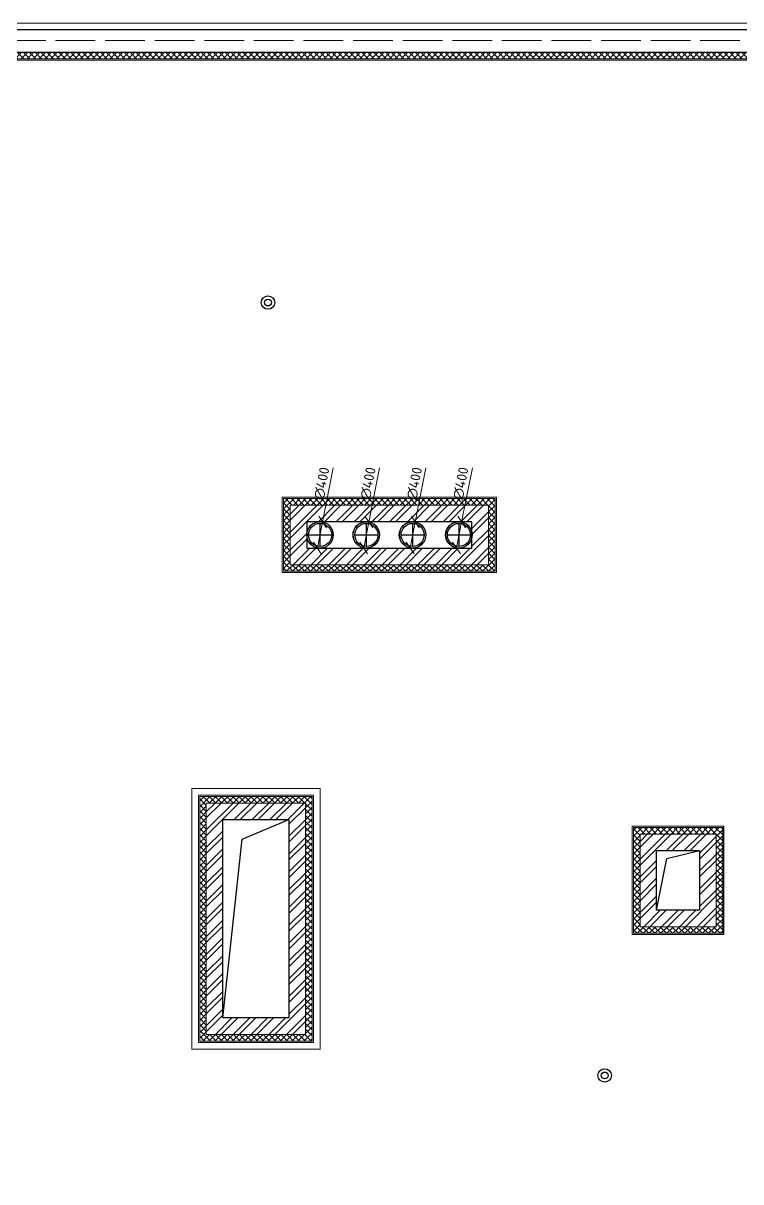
# Model space of a CAD drawing. Header units: millimetres. Extents: x -222892 to 671268, y 0 to 135099.
# Drawn here: x 633118 to 643972, y 69387 to 86911 of the extents above; entities that cross this region are included whole.
import ezdxf
from ezdxf import colors
from ezdxf.entities.mleader import LeaderData, LeaderLine
from ezdxf.math import Vec2, Vec3

# ---------------------------------------------------------------- set-up
doc = ezdxf.new("R2010")
doc.units = ezdxf.units.MM
doc.header["$PDMODE"] = 34
doc.linetypes.add('ACAD_ISO02W100', pattern=[15, 12, -3])
doc.layers.get('Defpoints').update_dxf_attribs({"lineweight": 0})
for name, color, linetype in [('_TEXT', 7, 'Continuous'), ('АР_Парапет', 142, 'Continuous'), ('Аэратор', 20, 'Continuous'), ('М_дефлектор', 122, 'Continuous'), ('ПРОЕМЫ ОВ', 173, 'Continuous')]:
    doc.layers.add(name, color=color, linetype=linetype)
for name, color, linetype, lineweight in [('АР_Навесной фасад', 190, 'Continuous', 5), ('АР_Перегородки кирпич', 244, 'Continuous', 5), ('АР_Перегородки_кирпич_Штрих', 244, 'Continuous', 5), ('АР_Утеплитель', 154, 'Continuous', 5), ('АР_Штрих утеплитель', 24, 'Continuous', 5), ('М_проемы ОВ', 30, 'Continuous', 5), ('пунктир', 251, 'Continuous', 5)]:
    doc.layers.add(name, color=color, linetype=linetype, lineweight=lineweight)
doc.styles.add('ISOCPEUR', font='isocpeur.ttf', dxfattribs={"width": 0.85})
doc.styles.add('RomanS', font='isocpeur.ttf')
doc.dimstyles.new('Тимур', dxfattribs={"dimscale": 100, "dimtxt": 250, "dimasz": 1.5, "dimexe": 1, "dimexo": 0, "dimgap": 0.5, "dimtad": 1, "dimdec": 0, "dimrnd": 10, "dimzin": 12, "dimdsep": 46, "dimtxsty": 'RomanS', "dimblk1": 'OBLIQUE', "dimblk2": 'OBLIQUE', "dimsah": 1, "dimcen": 3, "dimdle": 1, "dimclrd": 256, "dimclre": 256, "dimclrt": 256, "dimadec": 0, "dimazin": 0, "dimtfac": 0.666667, "dimtdec": 0, "dimtmove": 0, "dimatfit": 3, "dimldrblk": 'OBLIQUE', "dimfxl": 1, "dimtvp": 1, "dimtolj": 1, "dimtzin": 12, "dimlwd": -1, "dimlwe": -1, "dimarcsym": 0})

# ---------------------------------------------------------------- blocks, each defined once
blk = doc.blocks.new('A$C1c8ff280')
at = {"layer": 'пунктир', "color": 2, "linetype": 'ACAD_ISO02W100', "ltscale": 50}
for points in [[(36321, -64341), (36321, -63955), (27550, -63955), (27550, -69145), (19430, -69145), (19430, -75495), (6330, -75495), (6330, -65785), (12680, -65785), (12680, -47915), (23295, -47915), (23295, -43950), (58095, -43950), (58095, -47915), (68595, -47915), (68595, -65785), (74945, -65785), (74945, -75495), (61845, -75495), (61845, -69145), (53965, -69145), (53965, -63955), (45231, -63955), (45231, -64250)], [(36521, -64269), (36521, -63755), (27350, -63755), (27350, -68945), (19230, -68945), (19230, -75295), (6530, -75295), (6530, -65985), (12880, -65985), (12880, -48115), (23595, -48115), (23595, -44250), (57795, -44250), (57795, -48115), (68395, -48115), (68395, -65985), (74745, -65985), (74745, -75295), (62045, -75295), (62045, -68945), (54165, -68945), (54165, -63755), (45031, -63755)]]:
    blk.add_lwpolyline(points, dxfattribs=at)
blk = doc.blocks.new('_DotSmall')
at = {"color": 0, "linetype": 'ByBlock', "const_width": 0.5}
blk.add_lwpolyline([(-0.0625, 0, 1), (0.0625, 0, 1)], format="xyb", close=True, dxfattribs=at)
blk = doc.blocks.new('A$Cd8bddbec')
at = {"color": 251, "linetype": 'ByBlock'}
for points in [[(-175, 0), (175, 0)], [(-2, 175), (-2, -175)]]:
    blk.add_lwpolyline(points, dxfattribs=at)
blk.add_circle((0, 0), 175, dxfattribs=at)
at = {"layer": 'М_дефлектор'}
blk.add_circle((-2, 0), 200, dxfattribs=at)
blk = doc.blocks.new('_OBLIQUE')
at = {"color": 0, "linetype": 'ByBlock'}
blk.add_line((-0.5, -0.5), (0.5, 0.5), dxfattribs=at)
blk = doc.blocks.new('*D5254')
at = {"layer": 'Defpoints', "color": 0, "linetype": 'ByBlock', "transparency": 16777216}
for p in [(637646, 79366), (637568, 78974)]:
    blk.add_point(p, dxfattribs=at)
at = {"layer": 'М_проемы ОВ', "transparency": 16777216}
for p in [(637808, 80185), (637568, 78974)]:
    blk.add_line(p, (637646, 79366), dxfattribs=at)
at = {"layer": 'М_проемы ОВ', "linetype": 'ByBlock', "transparency": 16777216, "xscale": 150, "yscale": 150, "zscale": 150}
for p, rotation in [((637646, 79366), 258.7608743418958), ((637568, 78974), 78.76087434189583)]:
    blk.add_blockref('_OBLIQUE', p, dxfattribs=dict(at, rotation=rotation))
at = {"layer": 'М_проемы ОВ', "linetype": 'ByBlock', "transparency": 16777216, "insert": (637634, 79947), "char_height": 150, "attachment_point": 5, "rotation": 78.7609, "style": 'RomanS'}
blk.add_mtext('\\A1;∅400', dxfattribs=at)
blk = doc.blocks.new('*D5255')
at = {"layer": 'Defpoints', "color": 0, "linetype": 'ByBlock', "transparency": 16777216}
for p in [(638346, 79366), (638268, 78974)]:
    blk.add_point(p, dxfattribs=at)
at = {"layer": 'М_проемы ОВ', "transparency": 16777216}
for p in [(638508, 80185), (638268, 78974)]:
    blk.add_line(p, (638346, 79366), dxfattribs=at)
at = {"layer": 'М_проемы ОВ', "linetype": 'ByBlock', "transparency": 16777216, "xscale": 150, "yscale": 150, "zscale": 150}
for p, rotation in [((638346, 79366), 258.7608743418942), ((638268, 78974), 78.76087434189415)]:
    blk.add_blockref('_OBLIQUE', p, dxfattribs=dict(at, rotation=rotation))
at = {"layer": 'М_проемы ОВ', "linetype": 'ByBlock', "transparency": 16777216, "insert": (638334, 79947), "char_height": 150, "attachment_point": 5, "rotation": 78.7609, "style": 'RomanS'}
blk.add_mtext('\\A1;∅400', dxfattribs=at)
blk = doc.blocks.new('*D5256')
at = {"layer": 'Defpoints', "color": 0, "linetype": 'ByBlock', "transparency": 16777216}
for p in [(639048, 79366), (638970, 78974)]:
    blk.add_point(p, dxfattribs=at)
at = {"layer": 'М_проемы ОВ', "transparency": 16777216}
for p in [(639210, 80185), (638970, 78974)]:
    blk.add_line(p, (639048, 79366), dxfattribs=at)
at = {"layer": 'М_проемы ОВ', "linetype": 'ByBlock', "transparency": 16777216, "xscale": 150, "yscale": 150, "zscale": 150}
for p, rotation in [((639048, 79366), 258.7608743418786), ((638970, 78974), 78.76087434187865)]:
    blk.add_blockref('_OBLIQUE', p, dxfattribs=dict(at, rotation=rotation))
at = {"layer": 'М_проемы ОВ', "linetype": 'ByBlock', "transparency": 16777216, "insert": (639036, 79947), "char_height": 150, "attachment_point": 5, "rotation": 78.7609, "style": 'RomanS'}
blk.add_mtext('\\A1;∅400', dxfattribs=at)
blk = doc.blocks.new('*D5257')
at = {"layer": 'Defpoints', "color": 0, "linetype": 'ByBlock', "transparency": 16777216}
for p in [(639749, 79366), (639671, 78974)]:
    blk.add_point(p, dxfattribs=at)
at = {"layer": 'М_проемы ОВ', "transparency": 16777216}
for p in [(639912, 80185), (639671, 78974)]:
    blk.add_line(p, (639749, 79366), dxfattribs=at)
at = {"layer": 'М_проемы ОВ', "linetype": 'ByBlock', "transparency": 16777216, "xscale": 150, "yscale": 150, "zscale": 150}
for p, rotation in [((639749, 79366), 258.7608743418999), ((639671, 78974), 78.7608743418999)]:
    blk.add_blockref('_OBLIQUE', p, dxfattribs=dict(at, rotation=rotation))
at = {"layer": 'М_проемы ОВ', "linetype": 'ByBlock', "transparency": 16777216, "insert": (639737, 79947), "char_height": 150, "attachment_point": 5, "rotation": 78.7609, "style": 'RomanS'}
blk.add_mtext('\\A1;∅400', dxfattribs=at)

msp = doc.modelspace()

# ---------------------------------------------------------------- hatches: boundary and pattern name
at = {"layer": 'АР_Перегородки_кирпич_Штрих', "ltscale": 500}
h = msp.add_hatch(dxfattribs=at)
h.set_pattern_fill('ANSI32', color=256, scale=20)
h.paths.add_polyline_path([(639905.5, 78970.3), (637407.3, 78970.3), (637407.3, 79370.3), (639905.5, 79370.3)], flags=16)
h.paths.add_polyline_path([(640155.5, 78720.3), (637157.3, 78720.3), (637157.3, 79620.3), (640155.5, 79620.3)])
h = msp.add_hatch(dxfattribs=at)
h.set_pattern_fill('ANSI32', color=256, scale=20)
h.paths.add_polyline_path([(637137.5, 71865.7), (636137.3, 71865.7), (636137.3, 74865.7), (637137.5, 74865.7)], flags=16)
h.paths.add_polyline_path([(637387.5, 71615.7), (635887.3, 71615.7), (635887.3, 75115.7), (637387.5, 75115.7)])
h = msp.add_hatch(dxfattribs=at)
h.set_pattern_fill('ANSI32', color=256, scale=20)
h.paths.add_polyline_path([(642447.4, 74645.7), (643597.4, 74645.7), (643597.4, 73245.7), (642447.4, 73245.7)])
h.paths.add_polyline_path([(642697.4, 74395.7), (643347.4, 74395.7), (643347.4, 73495.7), (642697.4, 73495.7)], flags=16)
at = {"layer": 'АР_Утеплитель', "ltscale": 500}
h = msp.add_hatch(dxfattribs=at)
h.set_pattern_fill('ANSI37', color=256, scale=20)
h.paths.add_polyline_path([(640255.5, 78620.3), (637057.3, 78620.3), (637057.3, 79720.3), (640255.5, 79720.3)])
h.paths.add_polyline_path([(640155.5, 78720.3), (637157.3, 78720.3), (637157.3, 79620.3), (640155.5, 79620.3)], flags=16)
h = msp.add_hatch(dxfattribs=at)
h.set_pattern_fill('ANSI37', color=256, scale=20)
h.paths.add_polyline_path([(637387.5, 71615.7), (635887.3, 71615.7), (635887.3, 75115.7), (637387.5, 75115.7)], flags=16)
h.paths.add_polyline_path([(637487.5, 71515.7), (635787.3, 71515.7), (635787.3, 75215.7), (637487.5, 75215.7)])
h = msp.add_hatch(dxfattribs=at)
h.set_pattern_fill('ANSI37', color=256, scale=20)
h.paths.add_polyline_path([(642447.4, 74645.7), (643597.4, 74645.7), (643597.4, 73245.7), (642447.4, 73245.7)], flags=16)
h.paths.add_polyline_path([(642347.4, 74745.7), (643697.4, 74745.7), (643697.4, 73145.7), (642347.4, 73145.7)])
at = {"layer": 'АР_Штрих утеплитель', "ltscale": 500}
h = msp.add_hatch(dxfattribs=at)
h.set_pattern_fill('ANSI37', color=256, scale=20)
h.paths.add_polyline_path([(623063.6, 86470.7), (622249.1, 86470.7), (622192.2, 86370.7), (623063.6, 86370.7)])
h.paths.add_polyline_path([(622249.1, 86470.7), (620063.6, 86470.7), (620063.6, 86370.7), (622192.2, 86370.7)])
h.paths.add_polyline_path([(620063.6, 86470.7), (619657.4, 86470.7), (619657.4, 86370.7), (620063.6, 86370.7)])
h.paths.add_polyline_path([(619657.4, 86470.7), (619537.4, 86470.7), (619537.4, 86350.7), (619637.4, 86350.7), (619637.4, 86370.7), (619657.4, 86370.7)])
h.paths.add_polyline_path([(619637.4, 86350.7), (619537.4, 86350.7), (619537.4, 82608.9), (619637.4, 82507.6)], flags=17)
h.paths.add_polyline_path([(623612.4, 86470.7), (623063.6, 86470.7), (623063.6, 86370.7), (623612.4, 86370.7)])
h.paths.add_polyline_path([(626063.6, 86470.7), (623612.4, 86470.7), (623612.4, 86370.7), (626063.6, 86370.7)])
edge = h.paths.add_edge_path()
edge.add_line((653977.4, 86470.7), (626063.6, 86470.7))
edge.add_line((626063.6, 86470.7), (626063.6, 86370.7))
edge.add_line((626063.6, 86370.7), (653877.4, 86370.7))
edge.add_line((653877.4, 86370.7), (653877.4, 82505.7))
edge.add_line((653877.4, 82505.7), (664477.4, 82505.7))
edge.add_line((664477.4, 82505.7), (664477.4, 64635.7))
edge.add_line((664477.4, 64635.7), (670827.8, 64635.7))
edge.add_line((670827.8, 64635.7), (670827.8, 55285.7))
edge.add_line((670827.8, 55285.7), (658087.4, 55285.7))
edge.add_line((658087.4, 55285.7), (658087.4, 61635.7))
edge.add_line((658087.4, 61635.7), (650207.4, 61635.7))
edge.add_line((650207.4, 61635.7), (650207.4, 66825.7))
edge.add_line((650207.4, 66825.7), (641113.3, 66825.7))
edge.add_line((641113.3, 66825.7), (641113.3, 66244.5))
edge.add_line((641113.3, 66244.5), (641093.8, 66068.2))
edge.add_line((641093.8, 66068.2), (641080.1, 65984.2))
edge.add_line((641080.1, 65984.2), (641077.2, 65968))
edge.add_line((641077.2, 65968), (641014.6, 65639.5))
edge.add_line((641014.6, 65639.5), (640938.6, 65342.7))
edge.add_line((640938.6, 65342.7), (640790, 64925.9))
edge.add_arc((636799.1, 66451.5), 4272.6, 319.18314, 339.07997, ccw=False)
edge.add_arc((632500.3, 71117.2), 10600.2, 314.07966, 315.28219, ccw=False)
edge.add_arc((636869, 66599.1), 4315.4, 292.23076, 314.14191, ccw=False)
edge.add_arc((636849, 66605.1), 4328.5, 269.86222, 292.44587, ccw=False)
edge.add_arc((636844.2, 66682.9), 4406.3, 249.96788, 269.92729, ccw=False)
edge.add_arc((636786.7, 66565.3), 4276.1, 225.76952, 250.1526, ccw=False)
edge.add_arc((636927.5, 66546), 4362.1, 193.65104, 224.2664, ccw=False)
edge.add_arc((635149.4, 66232.6), 2562.8, 185.57656, 196.22526, ccw=False)
edge.add_line((632598.7, 65983.5), (632580.9, 66113.9))
edge.add_line((632580.9, 66113.9), (632563.1, 66244.2))
edge.add_line((632563.1, 66244.2), (632563.1, 66825.7))
edge.add_line((632563.1, 66825.7), (623432.4, 66825.7))
edge.add_line((623432.4, 66825.7), (623432.4, 61635.7))
edge.add_line((623432.4, 61635.7), (615312.4, 61635.5))
edge.add_line((615312.4, 61635.5), (615312.5, 58460.7))
edge.add_line((615312.5, 58460.7), (615312.6, 55285.7))
edge.add_line((615312.6, 55285.7), (602572.4, 55285.6))
edge.add_line((602572.4, 55285.6), (602572.3, 64635.7))
edge.add_line((602572.3, 64635.7), (608922.4, 64635.7))
edge.add_line((608922.4, 64635.7), (608922.4, 82505.7))
edge.add_line((608922.4, 82505.7), (619637.4, 82505.7))
edge.add_line((619637.4, 82505.7), (619537.4, 82605.7))
edge.add_line((619537.4, 82605.7), (608822.4, 82605.7))
edge.add_line((608822.4, 82605.7), (608822.4, 64735.7))
edge.add_line((608822.4, 64735.7), (602472.3, 64735.7))
edge.add_line((602472.3, 64735.7), (602472.4, 55185.7))
edge.add_line((602472.4, 55185.7), (615412.7, 55185.7))
edge.add_line((615412.7, 55185.7), (615412.4, 61535.7))
edge.add_line((615412.4, 61535.7), (623532.4, 61535.7))
edge.add_line((623532.4, 61535.7), (623532.4, 66725.7))
edge.add_line((623532.4, 66725.7), (632463.1, 66725.7))
edge.add_line((632463.1, 66725.7), (632463.1, 66237.4))
edge.add_line((632463.1, 66237.4), (632481.3, 66104.6))
edge.add_line((632481.3, 66104.6), (632499.4, 65971.9))
edge.add_arc((635326.6, 66262.9), 2842.2, 185.8771, 196.02248)
edge.add_arc((636930.4, 66548), 4465.5, 193.85838, 224.29859)
edge.add_arc((636781, 66555.8), 4365.4, 225.74069, 250.04366)
edge.add_arc((636843.7, 66682.6), 4506, 249.84489, 269.91997)
edge.add_arc((636840.3, 66644.7), 4468.1, 269.9629, 314.01068)
edge.add_line((639944.7, 63431.2), (640092.8, 63574.3))
edge.add_arc((636426, 66672.9), 4800.8, 319.80095, 338.22299)
edge.add_line((640884.2, 64891.8), (641034.6, 65314.3))
edge.add_line((641034.6, 65314.3), (641126.3, 65672.6))
edge.add_line((641126.3, 65672.6), (641178.6, 65967))
edge.add_line((641178.6, 65967), (641186.9, 66014.1))
edge.add_line((641186.9, 66014.1), (641213.3, 66238.7))
edge.add_line((641213.3, 66238.7), (641213.3, 66725.7))
edge.add_line((641213.3, 66725.7), (650107.4, 66725.7))
edge.add_line((650107.4, 66725.7), (650107.4, 61535.7))
edge.add_line((650107.4, 61535.7), (657987.4, 61535.7))
edge.add_line((657987.4, 61535.7), (657987.4, 55185.7))
edge.add_line((657987.4, 55185.7), (670927.8, 55185.7))
edge.add_line((670927.8, 55185.7), (670927.8, 64735.7))
edge.add_line((670927.8, 64735.7), (664577.4, 64735.7))
edge.add_line((664577.4, 64735.7), (664577.4, 82605.7))
edge.add_line((664577.4, 82605.7), (653977.4, 82605.7))
edge.add_line((653977.4, 82605.7), (653977.4, 86470.7))

# ---------------------------------------------------------------- linework, layer by layer
at = {"layer": 'АР_Навесной фасад', "ltscale": 100}
msp.add_lwpolyline([(664917.4, 82945.7), (654417.4, 82945.7), (654417.4, 86910.7), (619097.4, 86910.7)], dxfattribs=at)
at = {"layer": 'АР_Парапет', "ltscale": 500}
for points in [[(664817.4, 82845.7), (654317.4, 82845.7), (654317.4, 86810.7), (619197.4, 86810.7)], [(619537.4, 86470.7), (653977.4, 86470.7), (653977.4, 82605.7), (664577.4, 82605.7)]]:
    msp.add_lwpolyline(points, dxfattribs=at)
at = {"layer": 'АР_Перегородки кирпич', "linetype": 'Continuous', "ltscale": 100}
for points in [[(640155.5, 78720.3), (637157.3, 78720.3), (637157.3, 79620.3), (640155.5, 79620.3)], [(639905.5, 78970.3), (637407.3, 78970.3), (637407.3, 79370.3), (639905.5, 79370.3)], [(637387.5, 71615.7), (635887.3, 71615.7), (635887.3, 75115.7), (637387.5, 75115.7)], [(637137.5, 71865.7), (636137.3, 71865.7), (636137.3, 74865.7), (637137.5, 74865.7)], [(642447.4, 74645.7), (643597.4, 74645.7), (643597.4, 73245.7), (642447.4, 73245.7)], [(642697.4, 74395.7), (643347.4, 74395.7), (643347.4, 73495.7), (642697.4, 73495.7)]]:
    msp.add_lwpolyline(points, close=True, dxfattribs=at)
at = {"layer": 'АР_Утеплитель', "ltscale": 500}
for points in [[(640275.5, 78600.3), (637037.3, 78600.3), (637037.3, 79740.3), (640275.5, 79740.3)], [(640255.5, 78620.3), (637057.3, 78620.3), (637057.3, 79720.3), (640255.5, 79720.3)], [(637607.5, 71395.7), (635667.3, 71395.7), (635667.3, 75335.7), (637607.5, 75335.7)], [(637507.5, 71495.7), (635767.3, 71495.7), (635767.3, 75235.7), (637507.5, 75235.7)], [(637487.5, 71515.7), (635787.3, 71515.7), (635787.3, 75215.7), (637487.5, 75215.7)], [(642327.4, 74765.7), (643717.4, 74765.7), (643717.4, 73125.7), (642327.4, 73125.7)], [(642347.4, 74745.7), (643697.4, 74745.7), (643697.4, 73145.7), (642347.4, 73145.7)]]:
    msp.add_lwpolyline(points, close=True, dxfattribs=at)
at = {"layer": 'АР_Штрих утеплитель', "ltscale": 500}
for points in [[(619637.4, 86370.7), (653877.4, 86370.7), (653877.4, 82505.7), (664477.4, 82505.7)], [(619657.4, 86350.7), (653857.4, 86350.7), (653857.4, 82485.7), (664457.4, 82485.7), (664457.4, 64615.7), (670807.8, 64615.7), (670807.8, 55305.7), (658107.4, 55305.7), (658107.4, 61655.7), (650227.4, 61655.7), (650227.4, 66845.7), (641093.3, 66845.7)]]:
    msp.add_lwpolyline(points, dxfattribs=at)
at = {"layer": 'Аэратор'}
for centre, radius in [((636819.9, 82685.7), 101.6), ((636819.9, 82685.7), 51.6), ((641912.6, 70995.7), 101.6), ((641912.6, 70995.7), 51.6)]:
    msp.add_circle(centre, radius, dxfattribs=at)
at = {"layer": 'М_проемы ОВ', "linetype": 'ByBlock'}
for centre in [(637606.7, 79170.2), (637608.5, 79170.4), (638306.7, 79170.2), (638308.5, 79170.4), (639008.5, 79170.4), (639008.5, 79170.2), (639708.5, 79170.4), (639710.3, 79170.3)]:
    msp.add_circle(centre, 200, dxfattribs=at)
at = {"layer": 'ПРОЕМЫ ОВ', "ltscale": 500}
for points in [[(637407.3, 78970.3), (639905.5, 78970.3), (639905.5, 79370.3), (637407.3, 79370.3)], [(636137.3, 74865.7), (637137.5, 74865.7), (637137.5, 71865.7), (636137.3, 71865.7)], [(642697.4, 74395.7), (643347.4, 74395.7), (643347.4, 73495.7), (642697.4, 73495.7)]]:
    msp.add_lwpolyline(points, close=True, dxfattribs=at)
for points in [[(636137.3, 71865.7), (636428.8, 74570.6), (637137.5, 74865.7)], [(642697.4, 73495.7), (642851.3, 74278.8), (643347.4, 74395.7)]]:
    msp.add_lwpolyline(points, dxfattribs=at)

# ---------------------------------------------------------------- block references
at = {"layer": 'АР_Штрих утеплитель', "ltscale": 500}
msp.add_blockref('A$C1c8ff280', (596063.6, 130600.7), dxfattribs=at)
at = {"layer": 'М_дефлектор'}
for p in [(637608.5, 79170.3), (638308.5, 79170.3), (639008.5, 79170.3), (639708.5, 79170.3)]:
    msp.add_blockref('A$Cd8bddbec', p, dxfattribs=at)

# ---------------------------------------------------------------- dimensions: what is measured, and where the dimension line sits
at = {"layer": 'М_проемы ОВ', "linetype": 'ByBlock'}
for p1, p2, picture, middle in [((637567.7, 78974.1), (637645.7, 79366.4), '*D5254', (637633.7, 79947.4)), ((638267.7, 78974.1), (638345.7, 79366.4), '*D5255', (638333.7, 79947.4)), ((638969.5, 78974.1), (639047.5, 79366.4), '*D5256', (639035.5, 79947.4)), ((639671.4, 78974.1), (639749.3, 79366.5), '*D5257', (639737.3, 79947.4))]:
    dim = msp.add_diameter_dim_2p(p1=p1, p2=p2, dimstyle='Тимур', override={"dimtxt": 1.5}, dxfattribs=at)
    dim.commit()
    dim.dimension.update_dxf_attribs({"geometry": picture, "text_midpoint": middle})

# ---------------------------------------------------------------- leaders
at = {"layer": '_TEXT'}
ml = msp.add_multileader_mtext('Standard', dxfattribs=at)
ml.set_content('+19,400', color=256, style='ISOCPEUR')
ml.set_leader_properties(color=256, linetype='Continuous', lineweight=-1)
ml.set_arrow_properties(name='DOTSMALL')
ml.build(insert=Vec2(0, 0))
ml.multileader.update_dxf_attribs({"has_dogleg": 0, "has_text_frame": 1, "text_left_attachment_type": 4, "text_right_attachment_type": 4, "dogleg_length": 0, "arrow_head_size": 180})
ctx = ml.context
ctx.base_point, ctx.char_height, ctx.arrow_head_size, ctx.landing_gap_size, ctx.plane_origin = Vec3(657324.7, 76516.7), 250, 180, 50, Vec3(657243.3, 74806)
ctx.left_attachment, ctx.right_attachment, ctx.text_align_type = 4, 4, 1
notes = []
notes.append((ctx, [(0, (0, 0, 0), (0, 0), (1, 0), 1, [])]))
ctx.mtext.insert, ctx.mtext.width, ctx.mtext.defined_height, ctx.mtext.alignment, ctx.mtext.line_spacing_style, ctx.mtext.flow_direction = Vec3(657826.3, 76850), 696.035, 776.5, 2, 2, 5
for ctx, leaders in notes:
    for number, flags, end, landing, length, lines in leaders:
        leader = LeaderData()
        leader.index, (leader.has_last_leader_line, leader.has_dogleg_vector, leader.attachment_direction) = number, flags
        leader.last_leader_point, leader.dogleg_vector, leader.dogleg_length = Vec3(end), Vec3(landing), length
        for number, points, colour, breaks in lines:
            line = LeaderLine()
            line.index, line.vertices, line.color, line.breaks = number, Vec3.list(points), colors.encode_raw_color(colour), breaks
            leader.lines.append(line)
        ctx.leaders.append(leader)

doc.saveas('drawing.dxf')
